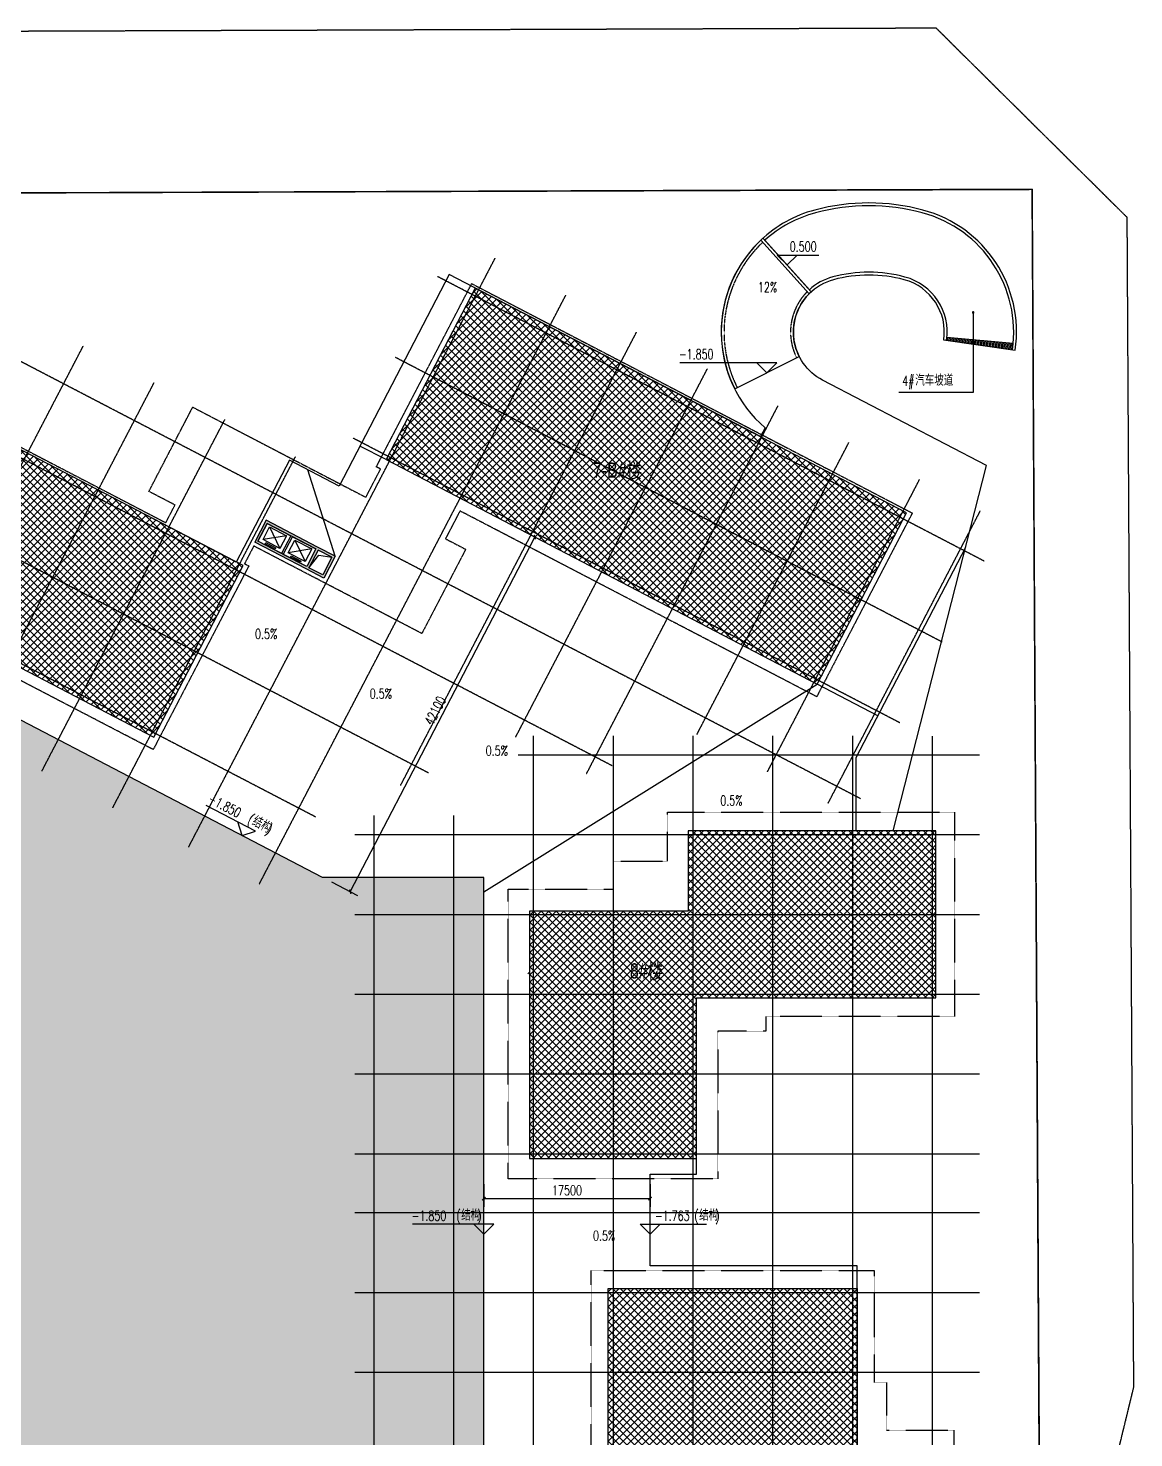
# Model space of a CAD drawing. Extents: x -46296 to 410892, y -135666 to 238728.
# Drawn here: x 294472 to 410892, y 90314 to 238728 of the extents above; entities that cross this region are included whole.
import ezdxf

# ---------------------------------------------------------------- set-up
doc = ezdxf.new("R2010")
doc.units = 0
doc.header["$LTSCALE"] = 10
doc.header["$MEASUREMENT"] = 0
for name, pattern in [('ACAD_ISO04W100', [30, 24, -3, 0, -3]), ('DASH', [0.35, 0.25, -0.1]), ('DOTE', [2.42, 2, -0.2, 0.02, -0.2])]:
    doc.linetypes.add(name, pattern=pattern)
for name, color, linetype in [('0 @ 1', 7, 'Continuous'), ('01-标注_尺寸', 124, 'Continuous'), ('01-标注_标高', 200, 'Continuous'), ('01-标注_符号', 200, 'Continuous'), ('02-TEXT_标注', 130, 'Continuous'), ('05-填充_天正', 26, 'Continuous'), ('A-E_楼梯', 171, 'Continuous'), ('A-O_分水线', 127, 'Continuous'), ('A-TECH_结构', 21, 'Continuous'), ('A_AXIS-轴线', 36, 'DOTE'), ('A_STR-砼墙', 51, 'Continuous'), ('M-用地 红线', 20, 'ACAD_ISO04W100'), ('看线', 241, 'Continuous')]:
    doc.layers.add(name, color=color, linetype=linetype)
doc.styles.add('_TCH_DIM', font='SIMPLEX', dxfattribs={"bigfont": 'GBCBIG'})
doc.styles.add('_TCH_DIM_T3', font='SIMPLEX', dxfattribs={"width": 0.705882, "bigfont": 'GBCBIG'})
doc.styles.add('Arial', font='arial.ttf', dxfattribs={"width": 0.75, "height": 2.5})
doc.dimstyles.new('_TCH_ARCH&&350', dxfattribs={"dimtxt": 1041.25, "dimasz": 350, "dimexe": 875, "dimexo": 1050, "dimgap": 350, "dimtad": 1, "dimdec": 0, "dimzin": 0, "dimdsep": 46, "dimtxsty": '_TCH_DIM_T3', "dimblk": 'ARCHTICK', "dimcen": 0.09, "dimclrt": 7, "dimazin": 2, "dimtfac": 1, "dimtdec": 0, "dimtix": 1, "dimtmove": 2, "dimatfit": 3, "dimfxl": 0, "dimtolj": 1, "dimtzin": 0, "dimarcsym": 0})
pattern_1 = [(45, (0, 0), (-392.8862, 392.8862), []), (135, (0, 0), (-392.8862, -392.8862), [])]

# ---------------------------------------------------------------- blocks, each defined once
blk = doc.blocks.new('104 轴线')
for p, q in [((854, 135981), (-109845, 193607)), ((-69898, 130873), (-37622, 192876)), ((13876, 160994), (-43691, 190962)), ((-62447, 126995), (-30171, 188997)), ((-25299, 139449), (-114000, 185624)), ((-47571, 137379), (-22720, 185118)), ((-140150, 69987), (-80979, 183654)), ((9443, 152479), (-48124, 182447)), ((-35448, 142477), (-15269, 181239)), ((-92783, 142787), (-73528, 179775)), ((-44634, 138691), (-118433, 177109)), ((-27997, 138598), (-7818, 177361)), ((-85332, 138908), (-66077, 175896)), ((5010, 143964), (-52557, 173931)), ((-16390, 142703), (-367, 173482)), ((-77881, 135029), (-58626, 172018)), ((-8939, 138824), (7084, 169603)), ((-56517, 134054), (-122866, 168593)), ((-2553, 135500), (13470, 166279)), ((-33600, 142600), (-33600, -14400)), ((-25200, 142600), (-25200, -14400)), ((-16800, 142600), (-16800, -14400)), ((-8400, 142600), (-8400, -14400)), ((0, 142600), (0, -14400)), ((8400, 142578), (8400, -14422)), ((-35206, 140600), (13400, 140600)), ((-50400, 134200), (-50400, -14400)), ((-42000, 134200), (-42000, -14400)), ((-52400, 132200), (13400, 132200)), ((-52400, 123800), (13400, 123800)), ((-52400, 115400), (13400, 115400)), ((-52400, 107000), (13400, 107000)), ((-52400, 98600), (13400, 98600)), ((-52400, 92400), (13400, 92400)), ((-52400, 84000), (13400, 84000)), ((-52400, 75600), (13400, 75600))]:
    blk.add_line(p, q)
at = {"layer": 'Defpoints'}
blk.add_lwpolyline([(13135, -2670), (19996, 9914), (18926, 200140), (-165691, 199501, 0.0648429), (-234306, 190322, 0.0648942), (-298282, 163874), (-300993, 152958), (-177498, -41043), (-162540, -55229), (-143745, -84755), (-123037, -89354), (13135, -2670)], format="xyb", close=True, dxfattribs=at)
blk = doc.blocks.new('_ArchTick')
at = {"color": 0, "linetype": 'ByBlock', "const_width": 0.4}
blk.add_lwpolyline([(-0.5, -0.5), (0.5, 0.5)], dxfattribs=at)
blk = doc.blocks.new('*D2021')
at = {"layer": '01-标注_尺寸', "color": 0, "lineweight": -2, "transparency": 16777216}
for p, q in [((345839, 186181), (348601, 184743)), ((328385, 147804), (347825, 185147)), ((326399, 148838), (329162, 147400))]:
    blk.add_line(p, q, dxfattribs=at)
at = {"layer": 'Defpoints', "color": 0, "transparency": 16777216}
for p in [(344907, 186666), (347825, 185147), (325468, 149323)]:
    blk.add_point(p, dxfattribs=at)
at = {"layer": '01-标注_尺寸', "color": 0, "lineweight": -2, "transparency": 16777216, "xscale": 350, "yscale": 350, "zscale": 350}
for p, rotation in [((347825, 185147), 62.49998842923786), ((328385, 147804), 242.4999884292379)]:
    blk.add_blockref('_ArchTick', p, dxfattribs=dict(at, rotation=rotation))
at = {"layer": '01-标注_尺寸', "color": 7, "transparency": 16777216, "insert": (337333, 166877), "char_height": 1041.2, "attachment_point": 5, "rotation": 62.49999, "style": '_TCH_DIM_T3'}
blk.add_mtext('\\A1;42100', dxfattribs=at)
blk = doc.blocks.new('*D2030')
at = {"layer": '01-标注_尺寸', "color": 0, "lineweight": -2, "transparency": 16777216}
for p, q in [((342456, 117023), (342456, 114627)), ((359956, 117023), (359956, 114627)), ((342456, 115502), (359956, 115502))]:
    blk.add_line(p, q, dxfattribs=at)
at = {"layer": 'Defpoints', "color": 0, "transparency": 16777216}
for p in [(342456, 118073), (359956, 118073), (359956, 115502)]:
    blk.add_point(p, dxfattribs=at)
at = {"layer": '01-标注_尺寸', "color": 0, "lineweight": -2, "transparency": 16777216, "xscale": 350, "yscale": 350, "zscale": 350, "rotation": 180}
blk.add_blockref('_ArchTick', (342456, 115502), dxfattribs=at)
at = {"layer": '01-标注_尺寸', "color": 0, "lineweight": -2, "transparency": 16777216, "xscale": 350, "yscale": 350, "zscale": 350}
blk.add_blockref('_ArchTick', (359956, 115502), dxfattribs=at)
at = {"layer": '01-标注_尺寸', "color": 7, "transparency": 16777216, "insert": (351206, 116372), "char_height": 1041.2, "attachment_point": 5, "style": '_TCH_DIM_T3'}
blk.add_mtext('\\A1;17500', dxfattribs=at)

msp = doc.modelspace()

# ---------------------------------------------------------------- hatches: boundary and pattern name
at = {"layer": '05-填充_天正'}
h = msp.add_hatch(dxfattribs=at)
h.set_pattern_fill('ANSI37', color=256, scale=350)
h.set_pattern_definition(pattern_1)
h.paths.add_polyline_path([(122555.2, 176599.3), (167970.1, 152957.7), (177366.7, 171008.4), (131951.7, 194650)])
h.paths.add_polyline_path([(201817.2, 200218.9), (247232.2, 176577.3), (237835.6, 158526.6), (192420.6, 182168.2)])
h.paths.add_polyline_path([(262286.1, 187737.1), (307701.1, 164095.6), (317097.7, 182146.2), (271682.7, 205787.8)])
edge = h.paths.add_edge_path()
edge.add_line((332151.6, 193306), (377566.6, 169664.5))
edge.add_line((377566.6, 169664.5), (386963.2, 187715.2))
edge.add_line((386963.2, 187715.2), (341548.2, 211356.7))
edge.add_line((341548.2, 211356.7), (332151.6, 193306))
for points in [[(319630, 186577.6), (319523.7, 186914.8), (318323.1, 184608.6), (318660.3, 184714.9)], [(324901.8, 183927.2), (324934.4, 184098.1), (319523.7, 186914.8), (319630, 186577.6), (324774.6, 183899.4)], [(323855.2, 181916.6), (323805, 182036.7), (318660.3, 184714.9), (318323.1, 184608.6), (323733.9, 181791.9)], [(326460, 183022.1), (326797.2, 183128.4), (324934.4, 184098.1), (324901.8, 183927.2), (324996.4, 183784)], [(324901.8, 183927.2), (324774.6, 183899.4), (323805, 182036.7), (323855.2, 181916.6), (324026.7, 181921.3), (324996.4, 183784)], [(326797.2, 183128.4), (326460, 183022.1), (325490.3, 181159.4), (325596.6, 180822.2)], [(325596.6, 180822.2), (325490.3, 181159.4), (324026.7, 181921.3), (323855.2, 181916.6), (323733.9, 181791.9)]]:
    msp.add_hatch(color=256, dxfattribs=at).paths.add_polyline_path(points)
h = msp.add_hatch(dxfattribs=at)
h.set_pattern_fill('ANSI37', color=256, scale=350)
h.set_pattern_definition(pattern_1)
h.paths.add_polyline_path([(347256.4, 145772.8), (347256.4, 119722.8), (364856, 119722.8), (364856, 136622.8), (390056.4, 136622.8), (390056.4, 154222.8), (363956.4, 154222.8), (363956.4, 145772.8)])
h = msp.add_hatch(dxfattribs=at)
h.set_pattern_fill('ANSI37', color=256, scale=350)
h.set_pattern_definition(pattern_1)
h.paths.add_polyline_path([(355556.4, 106022.8), (381756.4, 106022.8), (381756.4, 89322.8), (390156.4, 89322.8), (390156.4, 61472.8), (372356.4, 61472.8), (372356.4, 80122.8), (368806.4, 80122.8), (368806.4, 88322.8), (355556.4, 88322.8)])
at = {"layer": 'A-E_楼梯'}
h = msp.add_hatch(dxfattribs=at)
h.set_pattern_fill('ANSI31', color=256, scale=100, angle=37.498642)
h.set_pattern_definition([(82.498642, (990361.54, -275187), (-157.39138, 20.724763), [])])
edge = h.paths.add_edge_path()
edge.add_arc((385243.8, 206736.5), 6000, -8.210216, -5.198847)
edge.add_line((391219.2, 206192.8), (398190.4, 205558.5))
edge.add_line((398190.4, 205558.5), (398110.5, 204879.3))
edge.add_line((398110.5, 204879.3), (391182.3, 205879.6))
edge = h.paths.add_edge_path()
edge.add_arc((385243.8, 206736.5), 5700, -7.069739, -5.198847)
edge.add_line((390920.4, 206220), (390915.8, 206220.4))
edge.add_line((390915.8, 206220.4), (390900.5, 206034.9))
at = {"layer": '看线'}
h = msp.add_hatch(dxfattribs=at)
h.set_pattern_fill('砂灰土', color=256, scale=500)
h.set_pattern_definition([(37.5, (0, 0), (-62.9934, 1926.824), [0, -1520, 0, -1700, 0, -1625]), (7.5, (0, 0), (1769.777, 2822.146), [0, -820, 0, -1370, 0, -525]), (327.5, (-1230, 0), (3114.142, 5.659), [0, -500, 0, -1800, 0, -2350]), (317.5, (-1230, 0), (3006.127, 877.676), [0, -250, 0, -1180, 0, -1350])])
h.paths.add_polyline_path([(240808.3, 115942.5), (252356.4, 109930.9), (252356.4, 85722.8), (342456.4, 85722.8), (342456.4, 149322.8), (325467.5, 149322.8), (272530.4, 176880.1)])

# ---------------------------------------------------------------- linework, layer by layer
at = {"layer": '01-标注_标高'}
for p, q in [((374387.2, 213796.5), (373337.2, 214846.5)), ((373337.2, 214846.5), (377711.5, 214846.5)), ((374387.2, 213796.5), (375437.2, 214846.5)), ((373310.9, 203509.2), (363087.3, 203509.2)), ((372260.9, 202459.2), (371210.9, 203509.2)), ((372260.9, 202459.2), (373310.9, 203509.2)), ((318403.4, 154183.9), (313223.5, 156880.4)), ((316987.2, 153737.3), (316540.7, 155153.5)), ((316987.2, 153737.3), (318403.4, 154183.9)), ((343506.4, 112804), (334955, 112804)), ((342456.4, 111754), (341406.4, 112804)), ((342456.4, 111754), (343506.4, 112804)), ((359956.4, 111754), (358906.4, 112804)), ((358906.4, 112804), (365891, 112804)), ((359956.4, 111754), (361006.4, 112804))]:
    msp.add_line(p, q, dxfattribs=at)
at = {"layer": '01-标注_符号'}
for p, q in [((393977, 208800.1), (393977, 200359.6)), ((393977, 200359.6), (386136.3, 200359.6))]:
    msp.add_line(p, q, dxfattribs=at)
for points in [[(372177.5, 210575.5, 0, 0, 0), (371935.8, 209408.3, 280, 0, 0), (371722.9, 208380.1, 0, 0, 0)], [(321007.7, 188509.5, 0, 0, 0), (322504.2, 187781.4, 280, 0, 0), (323448.4, 187322, 0, 0, 0)], [(319392.6, 174103.2, 0, 0, 0), (316050.2, 167310.1, 280, 0, 0), (315586.7, 166368, 0, 0, 0)], [(331469.5, 167816.4, 0, 0, 0), (328096.6, 160964.2, 280, 0, 0), (327632.9, 160022.2, 0, 0, 0)], [(343681.4, 161805.3, 0, 0, 0), (340308.4, 154953.1, 280, 0, 0), (339844.7, 154011, 0, 0, 0)], [(366975.6, 157410.9, 0, 0, 0), (360902.1, 157410.9, 280, 0, 0), (359852.1, 157410.9, 0, 0, 0)], [(353578.1, 111592.5, 0, 0, 0), (346228.1, 111592.5, 280, 0, 0), (345178.1, 111592.5, 0, 0, 0)]]:
    msp.add_lwpolyline(points, format="xyseb", dxfattribs=at)
at = {"layer": '01-标注_符号', "const_width": 140}
msp.add_lwpolyline([(393977, 208870.1, 1), (393977, 208730.1, 1)], format="xyb", close=True, dxfattribs=at)
at = {"layer": 'A-E_楼梯'}
for p, q in [((319892.4, 186215.5), (320973.8, 183961.5)), ((321666.4, 185292), (319199.8, 184885)), ((322553.4, 184830.2), (323634.8, 182576.2)), ((324327.5, 183906.7), (321860.8, 183499.7))]:
    msp.add_line(p, q, dxfattribs=at)
for points in [[(319630, 186577.6), (322113.6, 185284.7), (321143.9, 183422), (318660.3, 184714.9), (319630, 186577.6)], [(319892.4, 186215.5), (321666.4, 185292), (320973.8, 183961.5), (319199.8, 184885), (319892.4, 186215.5)], [(319416.1, 184434.2), (319485.3, 184567.2), (320549.8, 184013.1), (320515.1, 183946.6), (320480.5, 183880.1), (319416.1, 184434.2)], [(322291, 185192.3), (324774.6, 183899.4), (323805, 182036.7), (321321.3, 183329.6), (322291, 185192.3)], [(322553.4, 184830.2), (324327.5, 183906.7), (323634.8, 182576.2), (321860.8, 183499.7), (322553.4, 184830.2)], [(322077.1, 183048.9), (322146.4, 183181.9), (323210.8, 182627.8), (323176.1, 182561.3), (323141.5, 182494.8), (322077.1, 183048.9)]]:
    msp.add_lwpolyline(points, dxfattribs=at)
at = {"layer": 'A-O_分水线'}
for p, q in [((332151.6, 193306), (329401.9, 194737.5)), ((342456.4, 147813.8), (377566.6, 169664.5)), ((383953.1, 166339.9), (377566.6, 169664.5))]:
    msp.add_line(p, q, dxfattribs=at)
for points in [[(326797.2, 183128.4), (326797.2, 183128.4), (323926.7, 192232.6)], [(347256.4, 139354.3), (347066.5, 139164.4)]]:
    msp.add_lwpolyline(points, dxfattribs=at)
at = {"layer": 'A-TECH_结构'}
for p, q in [((371623.9, 216417.3), (376712.2, 210765.9)), ((372045.3, 216397.6), (376729.1, 211195.5)), ((390869.4, 205924.8), (398407.4, 204836.4)), ((391219.2, 206192.8), (398190.4, 205558.5)), ((368867.7, 200748.2), (375654.2, 204170.3))]:
    msp.add_line(p, q, dxfattribs=at)
at = {"layer": 'A-TECH_结构', "color": 8, "linetype": 'DASH', "ltscale": 5}
for points in [[(341175.8, 211832.4), (387566.1, 187682.1), (377499.6, 168345.5), (339935, 187901.2), (338411.3, 184974), (340540, 183865.9), (335922.4, 174995.8), (318226.7, 184208), (317257, 182345.3), (317700.5, 182114.4), (307634, 162777.8), (261243.8, 186928), (271310.2, 206264.7), (308963.5, 186662.8), (309933.1, 188525.6), (307183.5, 189957), (311801.2, 198827), (330029.3, 189338.3), (331576, 192309.2), (331132.4, 192540.1), (341175.8, 211832.4)], [(341175.8, 211832.4), (387566.1, 187682.1), (377499.6, 168345.5), (339935, 187901.2), (338411.3, 184974), (340540, 183865.9), (335922.4, 174995.8), (318226.7, 184208), (317257, 182345.3), (317700.5, 182114.4), (307634, 162777.8), (261243.8, 186928), (271310.2, 206264.7), (308963.5, 186662.8), (309933.1, 188525.6), (307183.5, 189957), (311801.2, 198827), (330029.3, 189338.3), (331576, 192309.2), (331132.4, 192540.1), (341175.8, 211832.4)], [(353756.4, 107922.8), (383556.4, 107922.8), (383556.4, 96122.8), (384856.4, 96122.8), (384856.4, 91122.8), (391956.4, 91122.8), (391956.4, 61322.8), (370556.4, 61322.8), (370556.4, 79922.8), (368606.4, 79922.8), (368606.4, 81492.8), (367306.4, 81492.8), (367306.4, 86522.8), (353756.4, 86522.8), (353756.4, 107922.8)]]:
    msp.add_lwpolyline(points, dxfattribs=at)
at = {"layer": 'A-TECH_结构'}
for points in [[(332151.6, 193306), (377566.6, 169664.5), (386963.2, 187715.2), (341548.2, 211356.7), (332151.6, 193306)], [(332151.6, 193306), (377566.6, 169664.5), (386963.2, 187715.2), (341548.2, 211356.7), (332151.6, 193306)], [(262286.1, 187737.1), (307701.1, 164095.6), (317097.7, 182146.2), (271682.7, 205787.8), (262286.1, 187737.1)], [(262286.1, 187737.1), (307701.1, 164095.6), (317097.7, 182146.2), (271682.7, 205787.8), (262286.1, 187737.1)], [(347256.4, 145772.8), (347256.4, 119722.8), (364856, 119722.8), (364856, 136622.8), (390056.4, 136622.8), (390056.4, 154222.8), (363956.4, 154222.8), (363956.4, 145772.8), (347256.4, 145772.8)], [(355556.4, 106022.8), (381756.4, 106022.8), (381756.4, 89322.8), (390156.4, 89322.8), (390156.4, 61472.8), (372356.4, 61472.8), (372356.4, 80122.8), (368806.4, 80122.8), (368806.4, 88322.8), (355556.4, 88322.8), (355556.4, 106022.8)]]:
    msp.add_lwpolyline(points, dxfattribs=at)
at = {"layer": 'A-TECH_结构', "color": 8, "linetype": 'DASH', "ltscale": 5}
msp.add_lwpolyline([(367106.4, 133122.8), (367106.4, 117572.8), (345006.4, 117572.8), (345006.4, 148072.8), (356106.4, 148072.8), (356106.4, 151022.8), (361806.4, 151022.8), (361806.4, 156172.8), (392006.4, 156172.8), (392006.4, 134672.8), (372156.4, 134672.8), (372156.4, 133122.8)], close=True, dxfattribs=at)
at = {"layer": 'A-TECH_结构'}
for centre, radius, start, end in [((382993.7, 198339.4), 21993.3, 74.998962, 104.998962), ((382993.7, 198339.4), 21693.3, 74.998962, 104.998962), ((380743.8, 206736.5), 13300, 104.998962, 133.291456), ((380743.8, 206736.5), 13000, 104.998962, 131.998963), ((385243.8, 206736.5), 13000, 351.786623, 74.998962), ((385243.8, 206736.5), 13300, 351.786562, 74.998962), ((380743, 206736.3), 13299.6, 133.287977, 206.789418), ((380743.8, 206736.5), 5700, 104.998962, 135.015924), ((380743.8, 206736.5), 6000, 104.998962, 131.998963), ((382993.7, 198339.4), 14693.3, 74.998962, 104.998962), ((382993.7, 198339.4), 14393.3, 74.998962, 104.998962), ((385243.8, 206736.5), 5700, 351.790092, 74.998962), ((385243.8, 206736.5), 6000, 351.789784, 74.998959), ((380743.4, 206736.3), 5700, 135.011053, 206.758132)]:
    msp.add_arc(centre, radius, start, end, dxfattribs=at)
at = {"layer": 'A-TECH_结构', "linetype": 'DASH'}
for centre, radius, start, end in [((380743, 206736.3), 12999.6, 133.287977, 206.789418), ((380743.4, 206736.3), 6000, 135.011053, 206.758132)]:
    msp.add_arc(centre, radius, start, end, dxfattribs=at)
at = {"layer": 'A_STR-砼墙'}
for p, q in [((319523.7, 186914.8), (318323.1, 184608.6)), ((319630, 186577.6), (318660.3, 184714.9)), ((324934.4, 184098.1), (319523.7, 186914.8)), ((324774.6, 183899.4), (319630, 186577.6)), ((323733.9, 181791.9), (318323.1, 184608.6)), ((323805, 182036.7), (318660.3, 184714.9)), ((326797.2, 183128.4), (324934.4, 184098.1)), ((324774.6, 183899.4), (323805, 182036.7)), ((324996.4, 183784), (324026.7, 181921.3)), ((326460, 183022.1), (324996.4, 183784)), ((326460, 183022.1), (325490.3, 181159.4)), ((326797.2, 183128.4), (325596.6, 180822.2)), ((325596.6, 180822.2), (323733.9, 181791.9)), ((325490.3, 181159.4), (324026.7, 181921.3))]:
    msp.add_line(p, q, dxfattribs=at)
msp.add_lwpolyline([(385568.9, 154222.8), (395384.7, 192688.4), (378118.9, 201676.5, -0.52381468), (376929.3, 210972.2), (371844, 216620.1, 0.45173943), (372060.4, 196661.8), (371573.5, 195726.5), (338798.5, 212788.1), (327208.6, 190524.2), (321975.2, 193248.5), (316388.1, 182515.6), (304280.4, 188818.5), (304280.4, 188818.5), (268933, 207219.2), (264153.9, 198038.7), (262113.8, 199100.7), (260312.9, 195641.3), (262353.1, 194579.3), (251755.9, 174222.4), (199067.5, 201650.3), (187477.6, 179386.3), (172176.7, 187351.5), (166589.5, 176618.7), (129202, 196081.4)], format="xyb", dxfattribs=at)
msp.add_lwpolyline([(381756.4, 89322.8), (381756.4, 108422.8), (359956.4, 108422.8), (359956.4, 118072.8), (364856, 118072.8), (364856, 136622.8), (373256.4, 136622.8), (373256.4, 136622.8), (390056.4, 136622.8), (390056.4, 154222.8), (381656.4, 154222.8), (381656.4, 161928.1), (393188, 184080.1)], dxfattribs=at)
msp.add_lwpolyline([(240808.3, 115942.5), (252356.4, 109930.9), (252356.4, 109930.9), (252356.4, 85722.8), (342456.4, 85722.8), (342456.4, 149322.8), (325467.5, 149322.8), (272530.4, 176880.1)], close=True, dxfattribs=at)
at = {"layer": 'M-用地 红线', "ltscale": 0.05}
msp.add_lwpolyline([(401252, 31537.3), (406201, 40615.3), (406004, 75614.3), (410892, 95642.3), (410198, 218797.3), (390086, 238728.3), (215507, 238124.3, 0.03748606), (172964, 234781.3, 0.03748491), (131398, 225125.3), (114193, 213768.3), (100383, 207916.3), (86907, 201333.3), (82974, 185497.3, -0.06489419), (146950, 211945.3, -0.06484287), (215565, 221124.3), (400182, 221763.3), (401252, 31537.3)], format="xyb", close=True, dxfattribs=at)
at = {"layer": '看线'}
msp.add_lwpolyline([(324026.7, 181921.3), (325079, 183235.5), (326460, 183022.1)], dxfattribs=at)

# ---------------------------------------------------------------- block references
at = {"layer": 'A_AXIS-轴线'}
msp.add_blockref('104 轴线', (381256.4, 21622.8), dxfattribs=at)

# ---------------------------------------------------------------- texts
at = {"layer": '0 @ 1', "style": 'Arial', "width": 0.75}
for s, p in [('7-B#楼', (353927.1, 191425.1)), ('8#楼', (357819.1, 138680.7))]:
    msp.add_text(s, height=1600, rotation=359.360823, dxfattribs=at).set_placement(p)
at = {"layer": '02-TEXT_标注', "style": '_TCH_DIM', "width": 0.705882}
for s, p in [('0.500', (374666.5, 215214)), ('12%', (371307, 210935.4)), ('-1.850', (362982.3, 203876.7)), ('4#', (386503.8, 201074.2)), ('0.5%', (318364.8, 174433)), ('0.5%', (330441.8, 168146.1)), ('0.5%', (342653.7, 162135)), ('0.5%', (367343.1, 156890.2)), ('0.5%', (353945.6, 111071.9))]:
    msp.add_text(s, height=1041.25, dxfattribs=at).set_placement(p)
at = {"layer": '02-TEXT_标注', "style": '_TCH_DIM'}
msp.add_text('汽车坡道', height=1181.56, dxfattribs=at).set_placement((387868.8, 201074.2))
at = {"layer": '02-TEXT_标注', "style": '_TCH_DIM', "width": 0.705882}
for s, height, rotation, p in [('-1.850', 1041.25, 332.499986, (313300.1, 157254.8)), ('(', 1041.2, 332.499986, (317488.1, 155074.7)), (')', 1041.2, 332.499986, (319448.6, 154054.1)), ('(', 1041.2, 359.999979, (339571.5, 113171.5)), (')', 1041.2, 359.999979, (341781.8, 113171.5)), ('(', 1041.2, 359.999979, (364627.6, 113171.5)), (')', 1041.2, 359.999979, (366837.8, 113171.5)), ('-1.850', 1041.25, 359.999979, (334850, 113171.5)), ('-1.763', 1041.25, 359.999979, (360462.6, 113171.5))]:
    msp.add_text(s, height=height, rotation=rotation, dxfattribs=at).set_placement(p)
at = {"layer": '02-TEXT_标注', "style": '_TCH_DIM'}
for rotation, p in [(332.499986, (317922.7, 154848.4)), (359.999979, (340061.5, 113171.5)), (359.999979, (365117.6, 113171.5))]:
    msp.add_text('结构', height=1181.56, rotation=rotation, dxfattribs=at).set_placement(p)

# ---------------------------------------------------------------- dimensions: what is measured, and where the dimension line sits
at = {"layer": '01-标注_尺寸', "color": 3}
for p1, p2, distance, picture, middle in [((325467.5, 149322.8), (344907.2, 186665.9), -3289.6, '*D2021', (337333, 166877.4)), ((342456.4, 118072.8), (359956.4, 118072.8), -2571.2, '*D2030', (351206.4, 116372.2))]:
    dim = msp.add_aligned_dim(p1=p1, p2=p2, distance=distance, dimstyle='_TCH_ARCH&&350', dxfattribs=at)
    dim.commit()
    dim.dimension.update_dxf_attribs({"geometry": picture, "text_midpoint": middle})

doc.saveas('drawing.dxf')
